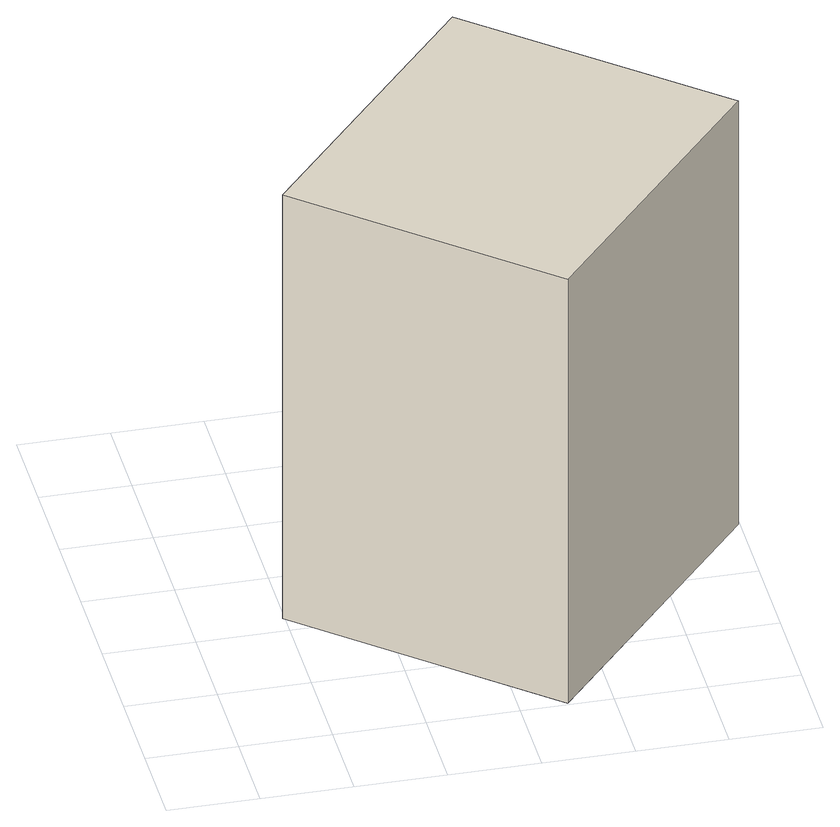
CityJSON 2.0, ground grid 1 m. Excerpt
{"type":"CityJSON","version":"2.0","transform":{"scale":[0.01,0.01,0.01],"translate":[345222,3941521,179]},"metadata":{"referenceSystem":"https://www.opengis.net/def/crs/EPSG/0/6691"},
"CityObjects":{
"building1":{"type":"Building","attributes":{"measuredHeight":5.4,"BuildingIDAttribute.prefecture":"14","BuildingIDAttribute.city":"14151","BuildingDetailAttribute.surveyYear":2015,"BuildingLandSlideRiskAttribute.description":"1","BuildingLandSlideRiskAttribute.areaType":"1"},"geometry":[{"type":"Solid","lod":"1","boundaries":[[[[0,1,2,3]],[[2,4,5,3]],[[1,6,4,2]],[[0,7,6,1]],[[3,5,7,0]],[[4,6,7,5]]]]}]}
},
"vertices":[
[351,3,73],[97,223,73],[343,508,73],[598,289,73],[343,508,603],[598,289,603],[97,223,603],[351,3,603]
]}
